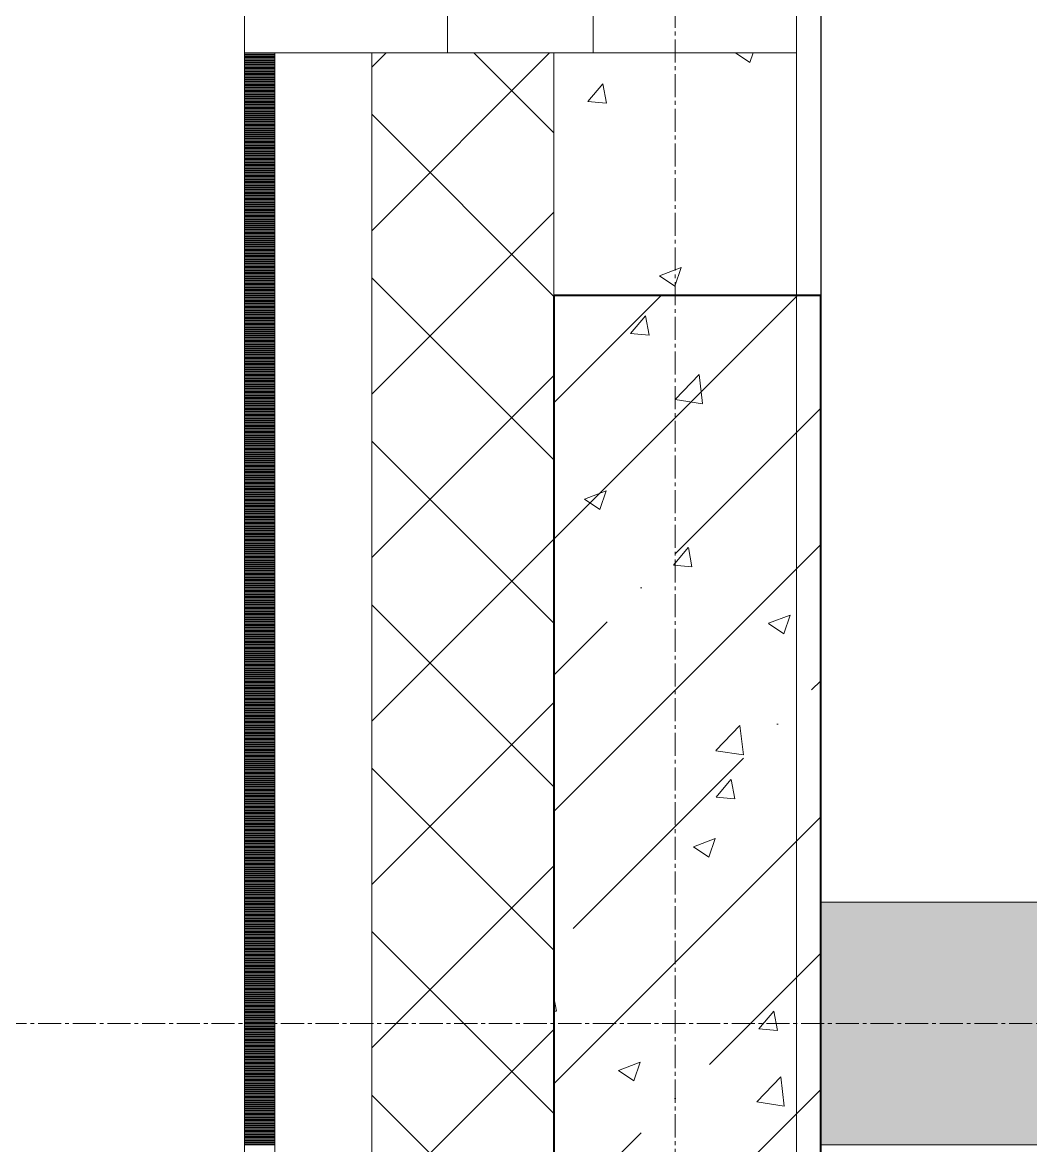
# Model space of a CAD drawing. Header units: millimetres. Extents: x -231292 to 573618, y -153144 to 564035.
# Drawn here: x 8346 to 9176, y -117146 to -116220 of the extents above; entities that cross this region are included whole.
import ezdxf

# ---------------------------------------------------------------- set-up
doc = ezdxf.new("R2010")
doc.units = ezdxf.units.MM
doc.linetypes.add('CENTER2', pattern=[28.575, 19.05, -3.175, 3.175, -3.175])
doc.linetypes.add('HIDDEN2', pattern=[4.7625, 3.175, -1.5875])
doc.layers.get('0').update_dxf_attribs({"color": 250})
for name, color, linetype, lineweight in [('A-Wall_Материал_Газоблок_Контур', 250, 'Continuous', 0), ('АР_Колонны', 250, 'Continuous', 35), ('АР_Окна', 250, 'Continuous', 5), ('АР_Стены ЖБ', 250, 'Continuous', 35), ('АР_Стены ПЕНОблок', 250, 'Continuous', 20), ('АР_Тонкая', 250, 'Continuous', 5), ('АР_Утеплитель', 250, 'Continuous', 0), ('АР_Штриховка', 250, 'Continuous', 0), ('РД_Оси_100', 250, 'Continuous', 0)]:
    doc.layers.add(name, color=color, linetype=linetype, lineweight=lineweight)

# ---------------------------------------------------------------- blocks, each defined once
blk = doc.blocks.new('оси_рен')
at = {"layer": 'РД_Оси_100', "color": 251, "linetype": 'CENTER2', "true_color": 0x636466}
for p, q in [((1195652.916, 135558.25), (1195652.916, 223268.25)), ((1225207.916, 167713.25), (1189697.958, 167713.25))]:
    blk.add_line(p, q, dxfattribs=at)

msp = doc.modelspace()

# ---------------------------------------------------------------- hatches: boundary and pattern name
at = {"layer": 'АР_Штриховка', "linetype": 'Continuous', "lineweight": 5, "true_color": 0x000000}
h = msp.add_hatch(dxfattribs=at)
h.set_pattern_fill('ANSI35', color=18, scale=25, style=0)
h.set_pattern_definition([(45, (8883.46, -162345.28), (-112.2532, 112.2532), []), (45, (8995.71, -162345.28), (-112.2532, 112.2532), [198.4375, -39.6875, 0, -39.6875])])
h.paths.add_polyline_path([(8783.458, -117645.283), (9003.458, -117645.283), (9003.458, -116445.283), (8783.458, -116445.283)], flags=0)
at = {"layer": 'АР_Штриховка', "linetype": 'Continuous', "lineweight": 0, "true_color": 0x000000}
h = msp.add_hatch(dxfattribs=at)
h.set_pattern_fill('AR-CONC', color=18, angle=45, style=0)
h.set_pattern_definition([(95, (8883.46, -162345.28), (140.09465, 117.5534), [19.05, -209.55]), (40, (8883.46, -162345.28), (-160.01845, 110.1767), [15.24, -167.6406]), (145.45144, (8895.13, -162335.49), (-19.9238, 227.7301), [16.19, -178.09024]), (91.1842, (8847.54, -162309.36), (221.4102, 161.9534), [28.575, -314.325]), (141.63556, (8866, -162295.87), (-7.0866, 342.8268), [24.285, -267.1356]), (36.18415, (8847.54, -162309.36), (-7.0866, 342.8268), [22.86, -251.4597]), (66, (8874.48, -162300.38), (179.52, 34.89515), [19.05, -209.55]), (11, (8874.48, -162300.38), (-86.5399, 173.9412), [15.24, -167.64]), (116.45145, (8889.44, -162297.47), (92.98005, 208.83634), [16.19, -178.08994]), (82.5, (8883.46, -162345.28), (-57.60547, 61.97341), [0, -165.608, 0, -170.18, 0, -168.275]), (52.5, (8883.46, -162345.28), (-23.58973, 118.087), [0, -97.028, 0, -161.798, 0, -64.135]), (12.5, (8843.406, -162385.335), (99.92786, 91.8262), [0, -63.5, 0, -198.12, 0, -262.89]), (2.5, (8825.45, -162403.3), (86.7639, 122.7224), [0, -82.55, 0, -131.572, 0, -186.69])])
h.paths.add_polyline_path([(9003.458, -116945.283), (9003.458, -117145.283), (16573.458, -117145.283), (16573.458, -116945.283)], flags=0)

# ---------------------------------------------------------------- linework, layer by layer
msp.add_lwpolyline([(16573.458, -98570.283), (9003.458, -98570.283), (9003.458, -135535.288), (16573.458, -135535.288)], close=True)
at = {"layer": 'A-Wall_Материал_Газоблок_Контур', "color": 18, "linetype": 'Continuous', "lineweight": 0, "true_color": 0x000000}
for p, q in [((8528.458, -112945.283), (8528.458, -116245.283)), ((8983.458, -116245.283), (8983.458, -112945.283))]:
    msp.add_line(p, q, dxfattribs=at)
at = {"layer": 'АР_Колонны', "color": 18, "linetype": 'HIDDEN2', "lineweight": 25, "true_color": 0x000000}
for p, q in [((8783.458, -116445.283), (9003.458, -116445.283)), ((8783.458, -117645.283), (8783.458, -116445.283)), ((9003.458, -116445.283), (9003.458, -117645.283))]:
    msp.add_line(p, q, dxfattribs=at)
at = {"layer": 'АР_Колонны', "color": 18, "linetype": 'Continuous', "lineweight": 30, "true_color": 0x000000}
for p, q in [((9003.458, -116445.283), (8783.458, -116445.283)), ((8783.458, -116445.283), (8783.458, -117645.283)), ((9003.458, -117645.283), (9003.458, -116445.283))]:
    msp.add_line(p, q, dxfattribs=at)
at = {"layer": 'АР_Окна', "color": 18, "linetype": 'Continuous', "lineweight": 5, "true_color": 0x000000}
for p, q in [((8528.458, -112945.283), (8528.458, -116245.283)), ((8983.458, -112945.283), (8983.458, -116245.283))]:
    msp.add_line(p, q, dxfattribs=at)
msp.add_lwpolyline([(8815.958, -116195.283), (8815.958, -116245.283), (8695.958, -116245.283), (8695.958, -116195.283)], close=True, dxfattribs=at)
at = {"layer": 'АР_Стены ЖБ', "color": 18, "linetype": 'Continuous', "lineweight": 40, "true_color": 0x000000}
for p, q in [((9003.458, -116445.283), (8783.458, -116445.283)), ((8783.458, -116445.283), (8783.458, -117645.283)), ((9003.458, -117645.283), (9003.458, -116445.283))]:
    msp.add_line(p, q, dxfattribs=at)
at = {"layer": 'АР_Стены ПЕНОблок', "color": 18, "linetype": 'Continuous', "lineweight": 20, "true_color": 0x000000}
for p, q in [((8983.458, -116245.283), (8783.458, -116245.283)), ((8783.458, -116245.283), (8783.458, -118045.283)), ((8983.458, -118045.283), (8983.458, -116245.283)), ((9003.458, -116945.283), (9003.458, -117145.283)), ((16573.458, -116945.283), (9003.458, -116945.283)), ((9003.458, -117145.283), (16573.458, -117145.283))]:
    msp.add_line(p, q, dxfattribs=at)
at = {"layer": 'АР_Тонкая', "color": 18, "linetype": 'Continuous', "lineweight": 5, "true_color": 0x000000}
for p, q in [((8553.458, -116245.283), (8528.458, -116245.283)), ((8528.458, -116245.283), (8528.458, -118045.283)), ((8633.458, -116245.283), (8553.458, -116245.283)), ((8553.458, -116245.283), (8553.458, -118045.283)), ((8553.458, -118045.283), (8553.458, -116245.283)), ((8633.458, -118045.283), (8633.458, -116245.283))]:
    msp.add_line(p, q, dxfattribs=at)
at = {"layer": 'АР_Утеплитель', "color": 18, "linetype": 'Continuous', "lineweight": 0, "true_color": 0x000000}
for p, q in [((8783.458, -116245.283), (8633.458, -116245.283)), ((8633.458, -116245.283), (8633.458, -118045.283)), ((8783.458, -118045.283), (8783.458, -116245.283))]:
    msp.add_line(p, q, dxfattribs=at)
at = {"layer": 'АР_Штриховка', "color": 18, "linetype": 'Continuous', "lineweight": 0, "true_color": 0x000000}
for p, q in [((8528.458, -116246.283), (8553.458, -116246.283)), ((8528.458, -116247.283), (8553.458, -116247.283)), ((8528.458, -116248.283), (8553.458, -116248.283)), ((8528.458, -116249.283), (8553.458, -116249.283)), ((8528.458, -116250.283), (8553.458, -116250.283)), ((8528.458, -116251.283), (8553.458, -116251.283)), ((8633.458, -116257.161), (8645.336, -116245.283)), ((8633.458, -116391.865), (8780.04, -116245.283)), ((8783.458, -116311.273), (8717.468, -116245.283)), ((8933.154, -116245.283), (8945.112, -116253.348)), ((8945.116, -116253.35), (8947.823, -116245.283)), ((8528.458, -116252.283), (8553.458, -116252.283)), ((8528.458, -116253.283), (8553.458, -116253.283)), ((8528.458, -116254.283), (8553.458, -116254.283)), ((8528.458, -116255.283), (8553.458, -116255.283)), ((8528.458, -116256.283), (8553.458, -116256.283)), ((8528.458, -116257.283), (8553.458, -116257.283)), ((8528.458, -116258.283), (8553.458, -116258.283)), ((8528.458, -116259.283), (8553.458, -116259.283)), ((8528.458, -116260.283), (8553.458, -116260.283)), ((8528.458, -116261.283), (8553.458, -116261.283)), ((8528.458, -116262.283), (8553.458, -116262.283)), ((8528.458, -116263.283), (8553.458, -116263.283)), ((8528.458, -116264.283), (8553.458, -116264.283)), ((8528.458, -116265.283), (8553.458, -116265.283)), ((8528.458, -116266.283), (8553.458, -116266.283)), ((8528.458, -116267.283), (8553.458, -116267.283)), ((8528.458, -116268.283), (8553.458, -116268.283)), ((8528.458, -116269.283), (8553.458, -116269.283)), ((8528.458, -116270.283), (8553.458, -116270.283)), ((8528.458, -116271.283), (8553.458, -116271.283)), ((8528.458, -116272.283), (8553.458, -116272.283)), ((8528.458, -116273.283), (8553.458, -116273.283)), ((8528.458, -116274.283), (8553.458, -116274.283)), ((8528.458, -116275.283), (8553.458, -116275.283)), ((8528.458, -116276.283), (8553.458, -116276.283)), ((8528.458, -116277.283), (8553.458, -116277.283)), ((8528.458, -116278.283), (8553.458, -116278.283)), ((8528.458, -116279.283), (8553.458, -116279.283)), ((8811.499, -116285.493), (8823.744, -116270.9)), ((8826.791, -116286.801), (8823.854, -116270.88)), ((8528.458, -116280.283), (8553.458, -116280.283)), ((8528.458, -116281.283), (8553.458, -116281.283)), ((8528.458, -116282.283), (8553.458, -116282.283)), ((8528.458, -116283.283), (8553.458, -116283.283)), ((8528.458, -116284.283), (8553.458, -116284.283)), ((8528.458, -116285.283), (8553.458, -116285.283)), ((8528.458, -116286.283), (8553.458, -116286.283)), ((8528.458, -116287.283), (8553.458, -116287.283)), ((8528.458, -116288.283), (8553.458, -116288.283)), ((8811.499, -116285.493), (8826.681, -116286.821)), ((8528.458, -116289.283), (8553.458, -116289.283)), ((8528.458, -116290.283), (8553.458, -116290.283)), ((8528.458, -116291.283), (8553.458, -116291.283)), ((8528.458, -116292.283), (8553.458, -116292.283)), ((8528.458, -116293.283), (8553.458, -116293.283)), ((8528.458, -116294.283), (8553.458, -116294.283)), ((8528.458, -116295.283), (8553.458, -116295.283)), ((8528.458, -116296.283), (8553.458, -116296.283)), ((8528.458, -116297.283), (8553.458, -116297.283)), ((8528.458, -116298.283), (8553.458, -116298.283)), ((8783.458, -116445.977), (8633.458, -116295.977)), ((8528.458, -116299.283), (8553.458, -116299.283)), ((8528.458, -116300.283), (8553.458, -116300.283)), ((8528.458, -116301.283), (8553.458, -116301.283)), ((8528.458, -116302.283), (8553.458, -116302.283)), ((8528.458, -116303.283), (8553.458, -116303.283)), ((8528.458, -116304.283), (8553.458, -116304.283)), ((8528.458, -116305.283), (8553.458, -116305.283)), ((8528.458, -116306.283), (8553.458, -116306.283)), ((8528.458, -116307.283), (8553.458, -116307.283)), ((8528.458, -116308.283), (8553.458, -116308.283)), ((8528.458, -116309.283), (8553.458, -116309.283)), ((8528.458, -116310.283), (8553.458, -116310.283)), ((8528.458, -116311.283), (8553.458, -116311.283)), ((8528.458, -116312.283), (8553.458, -116312.283)), ((8528.458, -116313.283), (8553.458, -116313.283)), ((8528.458, -116314.283), (8553.458, -116314.283)), ((8528.458, -116315.283), (8553.458, -116315.283)), ((8528.458, -116316.283), (8553.458, -116316.283)), ((8528.458, -116317.283), (8553.458, -116317.283)), ((8528.458, -116318.283), (8553.458, -116318.283)), ((8528.458, -116319.283), (8553.458, -116319.283)), ((8528.458, -116320.283), (8553.458, -116320.283)), ((8528.458, -116321.283), (8553.458, -116321.283)), ((8528.458, -116322.283), (8553.458, -116322.283)), ((8528.458, -116323.283), (8553.458, -116323.283)), ((8528.458, -116324.283), (8553.458, -116324.283)), ((8528.458, -116325.283), (8553.458, -116325.283)), ((8528.458, -116326.283), (8553.458, -116326.283)), ((8528.458, -116327.283), (8553.458, -116327.283)), ((8528.458, -116328.283), (8553.458, -116328.283)), ((8528.458, -116329.283), (8553.458, -116329.283)), ((8528.458, -116330.283), (8553.458, -116330.283)), ((8528.458, -116331.283), (8553.458, -116331.283)), ((8528.458, -116332.283), (8553.458, -116332.283)), ((8528.458, -116333.283), (8553.458, -116333.283)), ((8528.458, -116334.283), (8553.458, -116334.283)), ((8528.458, -116335.283), (8553.458, -116335.283)), ((8528.458, -116336.283), (8553.458, -116336.283)), ((8528.458, -116337.283), (8553.458, -116337.283)), ((8528.458, -116338.283), (8553.458, -116338.283)), ((8528.458, -116339.283), (8553.458, -116339.283)), ((8528.458, -116340.283), (8553.458, -116340.283)), ((8528.458, -116341.283), (8553.458, -116341.283)), ((8528.458, -116342.283), (8553.458, -116342.283)), ((8528.458, -116343.283), (8553.458, -116343.283)), ((8528.458, -116344.283), (8553.458, -116344.283)), ((8528.458, -116345.283), (8553.458, -116345.283)), ((8528.458, -116346.283), (8553.458, -116346.283)), ((8528.458, -116347.283), (8553.458, -116347.283)), ((8528.458, -116348.283), (8553.458, -116348.283)), ((8528.458, -116349.283), (8553.458, -116349.283)), ((8528.458, -116350.283), (8553.458, -116350.283)), ((8528.458, -116351.283), (8553.458, -116351.283)), ((8528.458, -116352.283), (8553.458, -116352.283)), ((8528.458, -116353.283), (8553.458, -116353.283)), ((8528.458, -116354.283), (8553.458, -116354.283)), ((8528.458, -116355.283), (8553.458, -116355.283)), ((8528.458, -116356.283), (8553.458, -116356.283)), ((8528.458, -116357.283), (8553.458, -116357.283)), ((8528.458, -116358.283), (8553.458, -116358.283)), ((8528.458, -116359.283), (8553.458, -116359.283)), ((8528.458, -116360.283), (8553.458, -116360.283)), ((8528.458, -116361.283), (8553.458, -116361.283)), ((8528.458, -116362.283), (8553.458, -116362.283)), ((8528.458, -116363.283), (8553.458, -116363.283)), ((8528.458, -116364.283), (8553.458, -116364.283)), ((8528.458, -116365.283), (8553.458, -116365.283)), ((8528.458, -116366.283), (8553.458, -116366.283)), ((8528.458, -116367.283), (8553.458, -116367.283)), ((8528.458, -116368.283), (8553.458, -116368.283)), ((8528.458, -116369.283), (8553.458, -116369.283)), ((8528.458, -116370.283), (8553.458, -116370.283)), ((8528.458, -116371.283), (8553.458, -116371.283)), ((8528.458, -116372.283), (8553.458, -116372.283)), ((8528.458, -116373.283), (8553.458, -116373.283)), ((8528.458, -116374.283), (8553.458, -116374.283)), ((8528.458, -116375.283), (8553.458, -116375.283)), ((8528.458, -116376.283), (8553.458, -116376.283)), ((8528.458, -116377.283), (8553.458, -116377.283)), ((8528.458, -116378.283), (8553.458, -116378.283)), ((8528.458, -116379.283), (8553.458, -116379.283)), ((8528.458, -116380.283), (8553.458, -116380.283)), ((8528.458, -116381.283), (8553.458, -116381.283)), ((8633.458, -116526.569), (8783.458, -116376.569)), ((8528.458, -116382.283), (8553.458, -116382.283)), ((8528.458, -116383.283), (8553.458, -116383.283)), ((8528.458, -116384.283), (8553.458, -116384.283)), ((8528.458, -116385.283), (8553.458, -116385.283)), ((8528.458, -116386.283), (8553.458, -116386.283)), ((8528.458, -116387.283), (8553.458, -116387.283)), ((8528.458, -116388.283), (8553.458, -116388.283)), ((8528.458, -116389.283), (8553.458, -116389.283)), ((8528.458, -116390.283), (8553.458, -116390.283)), ((8528.458, -116391.283), (8553.458, -116391.283)), ((8528.458, -116392.283), (8553.458, -116392.283)), ((8528.458, -116393.283), (8553.458, -116393.283)), ((8528.458, -116394.283), (8553.458, -116394.283)), ((8528.458, -116395.283), (8553.458, -116395.283)), ((8528.458, -116396.283), (8553.458, -116396.283)), ((8528.458, -116397.283), (8553.458, -116397.283)), ((8528.458, -116398.283), (8553.458, -116398.283)), ((8528.458, -116399.283), (8553.458, -116399.283)), ((8528.458, -116400.283), (8553.458, -116400.283)), ((8528.458, -116401.283), (8553.458, -116401.283)), ((8528.458, -116402.283), (8553.458, -116402.283)), ((8528.458, -116403.283), (8553.458, -116403.283)), ((8528.458, -116404.283), (8553.458, -116404.283)), ((8528.458, -116405.283), (8553.458, -116405.283)), ((8528.458, -116406.283), (8553.458, -116406.283)), ((8528.458, -116407.283), (8553.458, -116407.283)), ((8528.458, -116408.283), (8553.458, -116408.283)), ((8528.458, -116409.283), (8553.458, -116409.283)), ((8528.458, -116410.283), (8553.458, -116410.283)), ((8528.458, -116411.283), (8553.458, -116411.283)), ((8528.458, -116412.283), (8553.458, -116412.283)), ((8528.458, -116413.283), (8553.458, -116413.283)), ((8528.458, -116414.283), (8553.458, -116414.283)), ((8528.458, -116415.283), (8553.458, -116415.283)), ((8528.458, -116416.283), (8553.458, -116416.283)), ((8528.458, -116417.283), (8553.458, -116417.283)), ((8528.458, -116418.283), (8553.458, -116418.283)), ((8528.458, -116419.283), (8553.458, -116419.283)), ((8528.458, -116420.283), (8553.458, -116420.283)), ((8528.458, -116421.283), (8553.458, -116421.283)), ((8528.458, -116422.283), (8553.458, -116422.283)), ((8528.458, -116423.283), (8553.458, -116423.283)), ((8528.458, -116424.283), (8553.458, -116424.283)), ((8528.458, -116425.283), (8553.458, -116425.283)), ((8528.458, -116426.283), (8553.458, -116426.283)), ((8528.458, -116427.283), (8553.458, -116427.283)), ((8870.689, -116428.985), (8888.473, -116422.158)), ((8883.314, -116437.538), (8888.464, -116422.189)), ((8528.458, -116428.283), (8553.458, -116428.283)), ((8528.458, -116429.283), (8553.458, -116429.283)), ((8528.458, -116430.283), (8553.458, -116430.283)), ((8528.458, -116431.283), (8553.458, -116431.283)), ((8528.458, -116432.283), (8553.458, -116432.283)), ((8528.458, -116433.283), (8553.458, -116433.283)), ((8528.458, -116434.283), (8553.458, -116434.283)), ((8528.458, -116435.283), (8553.458, -116435.283)), ((8528.458, -116436.283), (8553.458, -116436.283)), ((8783.458, -116580.68), (8633.458, -116430.68)), ((8870.675, -116429.014), (8883.31, -116437.536)), ((8528.458, -116437.283), (8553.458, -116437.283)), ((8528.458, -116438.283), (8553.458, -116438.283)), ((8528.458, -116439.283), (8553.458, -116439.283)), ((8528.458, -116440.283), (8553.458, -116440.283)), ((8528.458, -116441.283), (8553.458, -116441.283)), ((8528.458, -116442.283), (8553.458, -116442.283)), ((8528.458, -116443.283), (8553.458, -116443.283)), ((8528.458, -116444.283), (8553.458, -116444.283)), ((8528.458, -116445.283), (8553.458, -116445.283)), ((8528.458, -116446.283), (8553.458, -116446.283)), ((8528.458, -116447.283), (8553.458, -116447.283)), ((8528.458, -116448.283), (8553.458, -116448.283)), ((8528.458, -116449.283), (8553.458, -116449.283)), ((8528.458, -116450.283), (8553.458, -116450.283)), ((8528.458, -116451.283), (8553.458, -116451.283)), ((8528.458, -116452.283), (8553.458, -116452.283)), ((8528.458, -116453.283), (8553.458, -116453.283)), ((8528.458, -116454.283), (8553.458, -116454.283)), ((8528.458, -116455.283), (8553.458, -116455.283)), ((8528.458, -116456.283), (8553.458, -116456.283)), ((8528.458, -116457.283), (8553.458, -116457.283)), ((8528.458, -116458.283), (8553.458, -116458.283)), ((8528.458, -116459.283), (8553.458, -116459.283)), ((8528.458, -116460.283), (8553.458, -116460.283)), ((8528.458, -116461.283), (8553.458, -116461.283)), ((8528.458, -116462.283), (8553.458, -116462.283)), ((8528.458, -116463.283), (8553.458, -116463.283)), ((8528.458, -116464.283), (8553.458, -116464.283)), ((8846.743, -116476.55), (8858.988, -116461.956)), ((8862.034, -116477.858), (8859.097, -116461.937)), ((8528.458, -116465.283), (8553.458, -116465.283)), ((8528.458, -116466.283), (8553.458, -116466.283)), ((8528.458, -116467.283), (8553.458, -116467.283)), ((8528.458, -116468.283), (8553.458, -116468.283)), ((8528.458, -116469.283), (8553.458, -116469.283)), ((8528.458, -116470.283), (8553.458, -116470.283)), ((8528.458, -116471.283), (8553.458, -116471.283)), ((8528.458, -116472.283), (8553.458, -116472.283)), ((8528.458, -116473.283), (8553.458, -116473.283)), ((8528.458, -116474.283), (8553.458, -116474.283)), ((8528.458, -116475.283), (8553.458, -116475.283)), ((8528.458, -116476.283), (8553.458, -116476.283)), ((8528.458, -116477.283), (8553.458, -116477.283)), ((8528.458, -116478.283), (8553.458, -116478.283)), ((8528.458, -116479.283), (8553.458, -116479.283)), ((8528.458, -116480.283), (8553.458, -116480.283)), ((8528.458, -116481.283), (8553.458, -116481.283)), ((8528.458, -116482.283), (8553.458, -116482.283)), ((8528.458, -116483.283), (8553.458, -116483.283)), ((8846.743, -116476.55), (8861.925, -116477.878)), ((8528.458, -116484.283), (8553.458, -116484.283)), ((8528.458, -116485.283), (8553.458, -116485.283)), ((8528.458, -116486.283), (8553.458, -116486.283)), ((8528.458, -116487.283), (8553.458, -116487.283)), ((8528.458, -116488.283), (8553.458, -116488.283)), ((8528.458, -116489.283), (8553.458, -116489.283)), ((8528.458, -116490.283), (8553.458, -116490.283)), ((8528.458, -116491.283), (8553.458, -116491.283)), ((8528.458, -116492.283), (8553.458, -116492.283)), ((8528.458, -116493.283), (8553.458, -116493.283)), ((8528.458, -116494.283), (8553.458, -116494.283)), ((8528.458, -116495.283), (8553.458, -116495.283)), ((8528.458, -116496.283), (8553.458, -116496.283)), ((8528.458, -116497.283), (8553.458, -116497.283)), ((8528.458, -116498.283), (8553.458, -116498.283)), ((8528.458, -116499.283), (8553.458, -116499.283)), ((8528.458, -116500.283), (8553.458, -116500.283)), ((8528.458, -116501.283), (8553.458, -116501.283)), ((8528.458, -116502.283), (8553.458, -116502.283)), ((8528.458, -116503.283), (8553.458, -116503.283)), ((8528.458, -116504.283), (8553.458, -116504.283)), ((8528.458, -116505.283), (8553.458, -116505.283)), ((8528.458, -116506.283), (8553.458, -116506.283)), ((8528.458, -116507.283), (8553.458, -116507.283)), ((8528.458, -116508.283), (8553.458, -116508.283)), ((8528.458, -116509.283), (8553.458, -116509.283)), ((8528.458, -116510.283), (8553.458, -116510.283)), ((8883.379, -116530.909), (8903.163, -116510.29)), ((8905.997, -116534.409), (8903.191, -116510.286)), ((8528.458, -116511.283), (8553.458, -116511.283)), ((8528.458, -116512.283), (8553.458, -116512.283)), ((8528.458, -116513.283), (8553.458, -116513.283)), ((8528.458, -116514.283), (8553.458, -116514.283)), ((8528.458, -116515.283), (8553.458, -116515.283)), ((8528.458, -116516.283), (8553.458, -116516.283)), ((8528.458, -116517.283), (8553.458, -116517.283)), ((8528.458, -116518.283), (8553.458, -116518.283)), ((8528.458, -116519.283), (8553.458, -116519.283)), ((8528.458, -116520.283), (8553.458, -116520.283)), ((8633.458, -116661.273), (8783.458, -116511.273)), ((8528.458, -116521.283), (8553.458, -116521.283)), ((8528.458, -116522.283), (8553.458, -116522.283)), ((8528.458, -116523.283), (8553.458, -116523.283)), ((8528.458, -116524.283), (8553.458, -116524.283)), ((8528.458, -116525.283), (8553.458, -116525.283)), ((8528.458, -116526.283), (8553.458, -116526.283)), ((8528.458, -116527.283), (8553.458, -116527.283)), ((8528.458, -116528.283), (8553.458, -116528.283)), ((8528.458, -116529.283), (8553.458, -116529.283)), ((8528.458, -116530.283), (8553.458, -116530.283)), ((8528.458, -116531.283), (8553.458, -116531.283)), ((8528.458, -116532.283), (8553.458, -116532.283)), ((8528.458, -116533.283), (8553.458, -116533.283)), ((8528.458, -116534.283), (8553.458, -116534.283)), ((8528.458, -116535.283), (8553.458, -116535.283)), ((8528.458, -116536.283), (8553.458, -116536.283)), ((8528.458, -116537.283), (8553.458, -116537.283)), ((8528.458, -116538.283), (8553.458, -116538.283)), ((8883.4, -116530.953), (8905.99, -116534.456)), ((8528.458, -116539.283), (8553.458, -116539.283)), ((8528.458, -116540.283), (8553.458, -116540.283)), ((8528.458, -116541.283), (8553.458, -116541.283)), ((8528.458, -116542.283), (8553.458, -116542.283)), ((8528.458, -116543.283), (8553.458, -116543.283)), ((8528.458, -116544.283), (8553.458, -116544.283)), ((8528.458, -116545.283), (8553.458, -116545.283)), ((8528.458, -116546.283), (8553.458, -116546.283)), ((8528.458, -116547.283), (8553.458, -116547.283)), ((8528.458, -116548.283), (8553.458, -116548.283)), ((8528.458, -116549.283), (8553.458, -116549.283)), ((8528.458, -116550.283), (8553.458, -116550.283)), ((8528.458, -116551.283), (8553.458, -116551.283)), ((8528.458, -116552.283), (8553.458, -116552.283)), ((8528.458, -116553.283), (8553.458, -116553.283)), ((8528.458, -116554.283), (8553.458, -116554.283)), ((8528.458, -116555.283), (8553.458, -116555.283)), ((8528.458, -116556.283), (8553.458, -116556.283)), ((8528.458, -116557.283), (8553.458, -116557.283)), ((8528.458, -116558.283), (8553.458, -116558.283)), ((8528.458, -116559.283), (8553.458, -116559.283)), ((8528.458, -116560.283), (8553.458, -116560.283)), ((8528.458, -116561.283), (8553.458, -116561.283)), ((8528.458, -116562.283), (8553.458, -116562.283)), ((8528.458, -116563.283), (8553.458, -116563.283)), ((8528.458, -116564.283), (8553.458, -116564.283)), ((8528.458, -116565.283), (8553.458, -116565.283)), ((8528.458, -116566.283), (8553.458, -116566.283)), ((8783.458, -116715.384), (8633.458, -116565.384)), ((8528.458, -116567.283), (8553.458, -116567.283)), ((8528.458, -116568.283), (8553.458, -116568.283)), ((8528.458, -116569.283), (8553.458, -116569.283)), ((8528.458, -116570.283), (8553.458, -116570.283)), ((8528.458, -116571.283), (8553.458, -116571.283)), ((8528.458, -116572.283), (8553.458, -116572.283)), ((8528.458, -116573.283), (8553.458, -116573.283)), ((8528.458, -116574.283), (8553.458, -116574.283)), ((8528.458, -116575.283), (8553.458, -116575.283)), ((8528.458, -116576.283), (8553.458, -116576.283)), ((8528.458, -116577.283), (8553.458, -116577.283)), ((8528.458, -116578.283), (8553.458, -116578.283)), ((8528.458, -116579.283), (8553.458, -116579.283)), ((8528.458, -116580.283), (8553.458, -116580.283)), ((8528.458, -116581.283), (8553.458, -116581.283)), ((8528.458, -116582.283), (8553.458, -116582.283)), ((8528.458, -116583.283), (8553.458, -116583.283)), ((8528.458, -116584.283), (8553.458, -116584.283)), ((8528.458, -116585.283), (8553.458, -116585.283)), ((8528.458, -116586.283), (8553.458, -116586.283)), ((8528.458, -116587.283), (8553.458, -116587.283)), ((8528.458, -116588.283), (8553.458, -116588.283)), ((8528.458, -116589.283), (8553.458, -116589.283)), ((8528.458, -116590.283), (8553.458, -116590.283)), ((8528.458, -116591.283), (8553.458, -116591.283)), ((8528.458, -116592.283), (8553.458, -116592.283)), ((8528.458, -116593.283), (8553.458, -116593.283)), ((8528.458, -116594.283), (8553.458, -116594.283)), ((8528.458, -116595.283), (8553.458, -116595.283)), ((8528.458, -116596.283), (8553.458, -116596.283)), ((8528.458, -116597.283), (8553.458, -116597.283)), ((8528.458, -116598.283), (8553.458, -116598.283)), ((8528.458, -116599.283), (8553.458, -116599.283)), ((8528.458, -116600.283), (8553.458, -116600.283)), ((8528.458, -116601.283), (8553.458, -116601.283)), ((8528.458, -116602.283), (8553.458, -116602.283)), ((8528.458, -116603.283), (8553.458, -116603.283)), ((8528.458, -116604.283), (8553.458, -116604.283)), ((8528.458, -116605.283), (8553.458, -116605.283)), ((8528.458, -116606.283), (8553.458, -116606.283)), ((8528.458, -116607.283), (8553.458, -116607.283)), ((8528.458, -116608.283), (8553.458, -116608.283)), ((8528.458, -116609.283), (8553.458, -116609.283)), ((8528.458, -116610.283), (8553.458, -116610.283)), ((8528.458, -116611.283), (8553.458, -116611.283)), ((8528.458, -116612.283), (8553.458, -116612.283)), ((8808.887, -116613.173), (8826.671, -116606.346)), ((8821.512, -116621.726), (8826.662, -116606.377)), ((8528.458, -116613.283), (8553.458, -116613.283)), ((8528.458, -116614.283), (8553.458, -116614.283)), ((8528.458, -116615.283), (8553.458, -116615.283)), ((8528.458, -116616.283), (8553.458, -116616.283)), ((8528.458, -116617.283), (8553.458, -116617.283)), ((8528.458, -116618.283), (8553.458, -116618.283)), ((8528.458, -116619.283), (8553.458, -116619.283)), ((8528.458, -116620.283), (8553.458, -116620.283)), ((8528.458, -116621.283), (8553.458, -116621.283)), ((8808.873, -116613.202), (8821.508, -116621.724)), ((8528.458, -116622.283), (8553.458, -116622.283)), ((8528.458, -116623.283), (8553.458, -116623.283)), ((8528.458, -116624.283), (8553.458, -116624.283)), ((8528.458, -116625.283), (8553.458, -116625.283)), ((8528.458, -116626.283), (8553.458, -116626.283)), ((8528.458, -116627.283), (8553.458, -116627.283)), ((8528.458, -116628.283), (8553.458, -116628.283)), ((8528.458, -116629.283), (8553.458, -116629.283)), ((8528.458, -116630.283), (8553.458, -116630.283)), ((8528.458, -116631.283), (8553.458, -116631.283)), ((8528.458, -116632.283), (8553.458, -116632.283)), ((8528.458, -116633.283), (8553.458, -116633.283)), ((8528.458, -116634.283), (8553.458, -116634.283)), ((8528.458, -116635.283), (8553.458, -116635.283)), ((8528.458, -116636.283), (8553.458, -116636.283)), ((8528.458, -116637.283), (8553.458, -116637.283)), ((8528.458, -116638.283), (8553.458, -116638.283)), ((8528.458, -116639.283), (8553.458, -116639.283)), ((8528.458, -116640.283), (8553.458, -116640.283)), ((8528.458, -116641.283), (8553.458, -116641.283)), ((8528.458, -116642.283), (8553.458, -116642.283)), ((8528.458, -116643.283), (8553.458, -116643.283)), ((8528.458, -116644.283), (8553.458, -116644.283)), ((8528.458, -116645.283), (8553.458, -116645.283)), ((8528.458, -116646.283), (8553.458, -116646.283)), ((8528.458, -116647.283), (8553.458, -116647.283)), ((8528.458, -116648.283), (8553.458, -116648.283)), ((8528.458, -116649.283), (8553.458, -116649.283)), ((8633.458, -116795.977), (8783.458, -116645.977)), ((8528.458, -116650.283), (8553.458, -116650.283)), ((8528.458, -116651.283), (8553.458, -116651.283)), ((8528.458, -116652.283), (8553.458, -116652.283)), ((8528.458, -116653.283), (8553.458, -116653.283)), ((8528.458, -116654.283), (8553.458, -116654.283)), ((8528.458, -116655.283), (8553.458, -116655.283)), ((8528.458, -116656.283), (8553.458, -116656.283)), ((8528.458, -116657.283), (8553.458, -116657.283)), ((8528.458, -116658.283), (8553.458, -116658.283)), ((8881.986, -116667.606), (8894.231, -116653.013)), ((8897.277, -116668.915), (8894.34, -116652.994)), ((8528.458, -116659.283), (8553.458, -116659.283)), ((8528.458, -116660.283), (8553.458, -116660.283)), ((8528.458, -116661.283), (8553.458, -116661.283)), ((8528.458, -116662.283), (8553.458, -116662.283)), ((8528.458, -116663.283), (8553.458, -116663.283)), ((8528.458, -116664.283), (8553.458, -116664.283)), ((8528.458, -116665.283), (8553.458, -116665.283)), ((8528.458, -116666.283), (8553.458, -116666.283)), ((8528.458, -116667.283), (8553.458, -116667.283)), ((8528.458, -116668.283), (8553.458, -116668.283)), ((8881.986, -116667.607), (8897.168, -116668.935)), ((8528.458, -116669.283), (8553.458, -116669.283)), ((8528.458, -116670.283), (8553.458, -116670.283)), ((8528.458, -116671.283), (8553.458, -116671.283)), ((8528.458, -116672.283), (8553.458, -116672.283)), ((8528.458, -116673.283), (8553.458, -116673.283)), ((8528.458, -116674.283), (8553.458, -116674.283)), ((8528.458, -116675.283), (8553.458, -116675.283)), ((8528.458, -116676.283), (8553.458, -116676.283)), ((8528.458, -116677.283), (8553.458, -116677.283)), ((8528.458, -116678.283), (8553.458, -116678.283)), ((8528.458, -116679.283), (8553.458, -116679.283)), ((8528.458, -116680.283), (8553.458, -116680.283)), ((8528.458, -116681.283), (8553.458, -116681.283)), ((8528.458, -116682.283), (8553.458, -116682.283)), ((8528.458, -116683.283), (8553.458, -116683.283)), ((8528.458, -116684.283), (8553.458, -116684.283)), ((8528.458, -116685.283), (8553.458, -116685.283)), ((8528.458, -116686.283), (8553.458, -116686.283)), ((8528.458, -116687.283), (8553.458, -116687.283)), ((8528.458, -116688.283), (8553.458, -116688.283)), ((8528.458, -116689.283), (8553.458, -116689.283)), ((8528.458, -116690.283), (8553.458, -116690.283)), ((8528.458, -116691.283), (8553.458, -116691.283)), ((8528.458, -116692.283), (8553.458, -116692.283)), ((8528.458, -116693.283), (8553.458, -116693.283)), ((8528.458, -116694.283), (8553.458, -116694.283)), ((8528.458, -116695.283), (8553.458, -116695.283)), ((8528.458, -116696.283), (8553.458, -116696.283)), ((8528.458, -116697.283), (8553.458, -116697.283)), ((8528.458, -116698.283), (8553.458, -116698.283)), ((8528.458, -116699.283), (8553.458, -116699.283)), ((8528.458, -116700.283), (8553.458, -116700.283)), ((8528.458, -116701.283), (8553.458, -116701.283)), ((8528.458, -116702.283), (8553.458, -116702.283)), ((8528.458, -116703.283), (8553.458, -116703.283)), ((8528.458, -116704.283), (8553.458, -116704.283)), ((8528.458, -116705.283), (8553.458, -116705.283)), ((8783.458, -116850.088), (8633.458, -116700.088)), ((8528.458, -116706.283), (8553.458, -116706.283)), ((8528.458, -116707.283), (8553.458, -116707.283)), ((8528.458, -116708.283), (8553.458, -116708.283)), ((8528.458, -116709.283), (8553.458, -116709.283)), ((8528.458, -116710.283), (8553.458, -116710.283)), ((8528.458, -116711.283), (8553.458, -116711.283)), ((8528.458, -116712.283), (8553.458, -116712.283)), ((8528.458, -116713.283), (8553.458, -116713.283)), ((8528.458, -116714.283), (8553.458, -116714.283)), ((8960.501, -116715.438), (8978.286, -116708.611)), ((8973.126, -116723.991), (8978.277, -116708.642)), ((8528.458, -116715.283), (8553.458, -116715.283)), ((8528.458, -116716.283), (8553.458, -116716.283)), ((8528.458, -116717.283), (8553.458, -116717.283)), ((8528.458, -116718.283), (8553.458, -116718.283)), ((8528.458, -116719.283), (8553.458, -116719.283)), ((8528.458, -116720.283), (8553.458, -116720.283)), ((8528.458, -116721.283), (8553.458, -116721.283)), ((8528.458, -116722.283), (8553.458, -116722.283)), ((8528.458, -116723.283), (8553.458, -116723.283)), ((8960.488, -116715.467), (8973.122, -116723.99)), ((8528.458, -116724.283), (8553.458, -116724.283)), ((8528.458, -116725.283), (8553.458, -116725.283)), ((8528.458, -116726.283), (8553.458, -116726.283)), ((8528.458, -116727.283), (8553.458, -116727.283)), ((8528.458, -116728.283), (8553.458, -116728.283)), ((8528.458, -116729.283), (8553.458, -116729.283)), ((8528.458, -116730.283), (8553.458, -116730.283)), ((8528.458, -116731.283), (8553.458, -116731.283)), ((8528.458, -116732.283), (8553.458, -116732.283)), ((8528.458, -116733.283), (8553.458, -116733.283)), ((8528.458, -116734.283), (8553.458, -116734.283)), ((8528.458, -116735.283), (8553.458, -116735.283)), ((8528.458, -116736.283), (8553.458, -116736.283)), ((8528.458, -116737.283), (8553.458, -116737.283)), ((8528.458, -116738.283), (8553.458, -116738.283)), ((8528.458, -116739.283), (8553.458, -116739.283)), ((8528.458, -116740.283), (8553.458, -116740.283)), ((8528.458, -116741.283), (8553.458, -116741.283)), ((8528.458, -116742.283), (8553.458, -116742.283)), ((8528.458, -116743.283), (8553.458, -116743.283)), ((8528.458, -116744.283), (8553.458, -116744.283)), ((8528.458, -116745.283), (8553.458, -116745.283)), ((8528.458, -116746.283), (8553.458, -116746.283)), ((8528.458, -116747.283), (8553.458, -116747.283)), ((8528.458, -116748.283), (8553.458, -116748.283)), ((8528.458, -116749.283), (8553.458, -116749.283)), ((8528.458, -116750.283), (8553.458, -116750.283)), ((8528.458, -116751.283), (8553.458, -116751.283)), ((8528.458, -116752.283), (8553.458, -116752.283)), ((8528.458, -116753.283), (8553.458, -116753.283)), ((8528.458, -116754.283), (8553.458, -116754.283)), ((8528.458, -116755.283), (8553.458, -116755.283)), ((8528.458, -116756.283), (8553.458, -116756.283)), ((8528.458, -116757.283), (8553.458, -116757.283)), ((8528.458, -116758.283), (8553.458, -116758.283)), ((8528.458, -116759.283), (8553.458, -116759.283)), ((8528.458, -116760.283), (8553.458, -116760.283)), ((8528.458, -116761.283), (8553.458, -116761.283)), ((8528.458, -116762.283), (8553.458, -116762.283)), ((8528.458, -116763.283), (8553.458, -116763.283)), ((8528.458, -116764.283), (8553.458, -116764.283)), ((8528.458, -116765.283), (8553.458, -116765.283)), ((8528.458, -116766.283), (8553.458, -116766.283)), ((8528.458, -116767.283), (8553.458, -116767.283)), ((8528.458, -116768.283), (8553.458, -116768.283)), ((8528.458, -116769.283), (8553.458, -116769.283)), ((8528.458, -116770.283), (8553.458, -116770.283)), ((8528.458, -116771.283), (8553.458, -116771.283)), ((8528.458, -116772.283), (8553.458, -116772.283)), ((8528.458, -116773.283), (8553.458, -116773.283)), ((8528.458, -116774.283), (8553.458, -116774.283)), ((8528.458, -116775.283), (8553.458, -116775.283)), ((8528.458, -116776.283), (8553.458, -116776.283)), ((8528.458, -116777.283), (8553.458, -116777.283)), ((8528.458, -116778.283), (8553.458, -116778.283)), ((8528.458, -116779.283), (8553.458, -116779.283)), ((8528.458, -116780.283), (8553.458, -116780.283)), ((8528.458, -116781.283), (8553.458, -116781.283)), ((8528.458, -116782.283), (8553.458, -116782.283)), ((8528.458, -116783.283), (8553.458, -116783.283)), ((8528.458, -116784.283), (8553.458, -116784.283)), ((8528.458, -116785.283), (8553.458, -116785.283)), ((8528.458, -116786.283), (8553.458, -116786.283)), ((8528.458, -116787.283), (8553.458, -116787.283)), ((8528.458, -116788.283), (8553.458, -116788.283)), ((8633.458, -116930.68), (8783.458, -116780.68)), ((8528.458, -116789.283), (8553.458, -116789.283)), ((8528.458, -116790.283), (8553.458, -116790.283)), ((8528.458, -116791.283), (8553.458, -116791.283)), ((8528.458, -116792.283), (8553.458, -116792.283)), ((8528.458, -116793.283), (8553.458, -116793.283)), ((8528.458, -116794.283), (8553.458, -116794.283)), ((8528.458, -116795.283), (8553.458, -116795.283)), ((8528.458, -116796.283), (8553.458, -116796.283)), ((8528.458, -116797.283), (8553.458, -116797.283)), ((8528.458, -116798.283), (8553.458, -116798.283)), ((8528.458, -116799.283), (8553.458, -116799.283)), ((8528.458, -116800.283), (8553.458, -116800.283)), ((8528.458, -116801.283), (8553.458, -116801.283)), ((8528.458, -116802.283), (8553.458, -116802.283)), ((8528.458, -116803.283), (8553.458, -116803.283)), ((8528.458, -116804.283), (8553.458, -116804.283)), ((8528.458, -116805.283), (8553.458, -116805.283)), ((8528.458, -116806.283), (8553.458, -116806.283)), ((8528.458, -116807.283), (8553.458, -116807.283)), ((8917.054, -116820.377), (8936.837, -116799.758)), ((8939.672, -116823.877), (8936.865, -116799.755)), ((8528.458, -116808.283), (8553.458, -116808.283)), ((8528.458, -116809.283), (8553.458, -116809.283)), ((8528.458, -116810.283), (8553.458, -116810.283)), ((8528.458, -116811.283), (8553.458, -116811.283)), ((8528.458, -116812.283), (8553.458, -116812.283)), ((8528.458, -116813.283), (8553.458, -116813.283)), ((8528.458, -116814.283), (8553.458, -116814.283)), ((8528.458, -116815.283), (8553.458, -116815.283)), ((8528.458, -116816.283), (8553.458, -116816.283)), ((8528.458, -116817.283), (8553.458, -116817.283)), ((8528.458, -116818.283), (8553.458, -116818.283)), ((8528.458, -116819.283), (8553.458, -116819.283)), ((8528.458, -116820.283), (8553.458, -116820.283)), ((8528.458, -116821.283), (8553.458, -116821.283)), ((8528.458, -116822.283), (8553.458, -116822.283)), ((8528.458, -116823.283), (8553.458, -116823.283)), ((8528.458, -116824.283), (8553.458, -116824.283)), ((8528.458, -116825.283), (8553.458, -116825.283)), ((8917.074, -116820.421), (8939.664, -116823.924)), ((8528.458, -116826.283), (8553.458, -116826.283)), ((8528.458, -116827.283), (8553.458, -116827.283)), ((8528.458, -116828.283), (8553.458, -116828.283)), ((8528.458, -116829.283), (8553.458, -116829.283)), ((8528.458, -116830.283), (8553.458, -116830.283)), ((8528.458, -116831.283), (8553.458, -116831.283)), ((8528.458, -116832.283), (8553.458, -116832.283)), ((8528.458, -116833.283), (8553.458, -116833.283)), ((8528.458, -116834.283), (8553.458, -116834.283)), ((8783.458, -116984.792), (8633.458, -116834.792)), ((8528.458, -116835.283), (8553.458, -116835.283)), ((8528.458, -116836.283), (8553.458, -116836.283)), ((8528.458, -116837.283), (8553.458, -116837.283)), ((8528.458, -116838.283), (8553.458, -116838.283)), ((8528.458, -116839.283), (8553.458, -116839.283)), ((8528.458, -116840.283), (8553.458, -116840.283)), ((8528.458, -116841.283), (8553.458, -116841.283)), ((8528.458, -116842.283), (8553.458, -116842.283)), ((8528.458, -116843.283), (8553.458, -116843.283)), ((8528.458, -116844.283), (8553.458, -116844.283)), ((8917.229, -116858.663), (8929.475, -116844.07)), ((8932.52, -116859.972), (8929.583, -116844.051)), ((8528.458, -116845.283), (8553.458, -116845.283)), ((8528.458, -116846.283), (8553.458, -116846.283)), ((8528.458, -116847.283), (8553.458, -116847.283)), ((8528.458, -116848.283), (8553.458, -116848.283)), ((8528.458, -116849.283), (8553.458, -116849.283)), ((8528.458, -116850.283), (8553.458, -116850.283)), ((8528.458, -116851.283), (8553.458, -116851.283)), ((8528.458, -116852.283), (8553.458, -116852.283)), ((8528.458, -116853.283), (8553.458, -116853.283)), ((8528.458, -116854.283), (8553.458, -116854.283)), ((8528.458, -116855.283), (8553.458, -116855.283)), ((8528.458, -116856.283), (8553.458, -116856.283)), ((8528.458, -116857.283), (8553.458, -116857.283)), ((8528.458, -116858.283), (8553.458, -116858.283)), ((8528.458, -116859.283), (8553.458, -116859.283)), ((8528.458, -116860.283), (8553.458, -116860.283)), ((8528.458, -116861.283), (8553.458, -116861.283)), ((8528.458, -116862.283), (8553.458, -116862.283)), ((8917.229, -116858.664), (8932.411, -116859.992)), ((8528.458, -116863.283), (8553.458, -116863.283)), ((8528.458, -116864.283), (8553.458, -116864.283)), ((8528.458, -116865.283), (8553.458, -116865.283)), ((8528.458, -116866.283), (8553.458, -116866.283)), ((8528.458, -116867.283), (8553.458, -116867.283)), ((8528.458, -116868.283), (8553.458, -116868.283)), ((8528.458, -116869.283), (8553.458, -116869.283)), ((8528.458, -116870.283), (8553.458, -116870.283)), ((8528.458, -116871.283), (8553.458, -116871.283)), ((8528.458, -116872.283), (8553.458, -116872.283)), ((8528.458, -116873.283), (8553.458, -116873.283)), ((8528.458, -116874.283), (8553.458, -116874.283)), ((8528.458, -116875.283), (8553.458, -116875.283)), ((8528.458, -116876.283), (8553.458, -116876.283)), ((8528.458, -116877.283), (8553.458, -116877.283)), ((8528.458, -116878.283), (8553.458, -116878.283)), ((8528.458, -116879.283), (8553.458, -116879.283)), ((8528.458, -116880.283), (8553.458, -116880.283)), ((8528.458, -116881.283), (8553.458, -116881.283)), ((8528.458, -116882.283), (8553.458, -116882.283)), ((8528.458, -116883.283), (8553.458, -116883.283)), ((8528.458, -116884.283), (8553.458, -116884.283)), ((8528.458, -116885.283), (8553.458, -116885.283)), ((8528.458, -116886.283), (8553.458, -116886.283)), ((8528.458, -116887.283), (8553.458, -116887.283)), ((8528.458, -116888.283), (8553.458, -116888.283)), ((8528.458, -116889.283), (8553.458, -116889.283)), ((8528.458, -116890.283), (8553.458, -116890.283)), ((8528.458, -116891.283), (8553.458, -116891.283)), ((8528.458, -116892.283), (8553.458, -116892.283)), ((8528.458, -116893.283), (8553.458, -116893.283)), ((8528.458, -116894.283), (8553.458, -116894.283)), ((8528.458, -116895.283), (8553.458, -116895.283)), ((8528.458, -116896.283), (8553.458, -116896.283)), ((8528.458, -116897.283), (8553.458, -116897.283)), ((8528.458, -116898.283), (8553.458, -116898.283)), ((8528.458, -116899.283), (8553.458, -116899.283)), ((8898.686, -116899.655), (8911.32, -116908.177)), ((8898.699, -116899.626), (8916.484, -116892.799)), ((8911.324, -116908.179), (8916.474, -116892.83)), ((8528.458, -116900.283), (8553.458, -116900.283)), ((8528.458, -116901.283), (8553.458, -116901.283)), ((8528.458, -116902.283), (8553.458, -116902.283)), ((8528.458, -116903.283), (8553.458, -116903.283)), ((8528.458, -116904.283), (8553.458, -116904.283)), ((8528.458, -116905.283), (8553.458, -116905.283)), ((8528.458, -116906.283), (8553.458, -116906.283)), ((8528.458, -116907.283), (8553.458, -116907.283)), ((8528.458, -116908.283), (8553.458, -116908.283)), ((8528.458, -116909.283), (8553.458, -116909.283)), ((8528.458, -116910.283), (8553.458, -116910.283)), ((8528.458, -116911.283), (8553.458, -116911.283)), ((8528.458, -116912.283), (8553.458, -116912.283)), ((8528.458, -116913.283), (8553.458, -116913.283)), ((8528.458, -116914.283), (8553.458, -116914.283)), ((8528.458, -116915.283), (8553.458, -116915.283)), ((8528.458, -116916.283), (8553.458, -116916.283)), ((8528.458, -116917.283), (8553.458, -116917.283)), ((8528.458, -116918.283), (8553.458, -116918.283)), ((8633.458, -117065.384), (8783.458, -116915.384)), ((8528.458, -116919.283), (8553.458, -116919.283)), ((8528.458, -116920.283), (8553.458, -116920.283)), ((8528.458, -116921.283), (8553.458, -116921.283)), ((8528.458, -116922.283), (8553.458, -116922.283)), ((8528.458, -116923.283), (8553.458, -116923.283)), ((8528.458, -116924.283), (8553.458, -116924.283)), ((8528.458, -116925.283), (8553.458, -116925.283)), ((8528.458, -116926.283), (8553.458, -116926.283)), ((8528.458, -116927.283), (8553.458, -116927.283)), ((8528.458, -116928.283), (8553.458, -116928.283)), ((8528.458, -116929.283), (8553.458, -116929.283)), ((8528.458, -116930.283), (8553.458, -116930.283)), ((8528.458, -116931.283), (8553.458, -116931.283)), ((8528.458, -116932.283), (8553.458, -116932.283)), ((8528.458, -116933.283), (8553.458, -116933.283)), ((8528.458, -116934.283), (8553.458, -116934.283)), ((8528.458, -116935.283), (8553.458, -116935.283)), ((8528.458, -116936.283), (8553.458, -116936.283)), ((8528.458, -116937.283), (8553.458, -116937.283)), ((8528.458, -116938.283), (8553.458, -116938.283)), ((8528.458, -116939.283), (8553.458, -116939.283)), ((8528.458, -116940.283), (8553.458, -116940.283)), ((8528.458, -116941.283), (8553.458, -116941.283)), ((8528.458, -116942.283), (8553.458, -116942.283)), ((8528.458, -116943.283), (8553.458, -116943.283)), ((8528.458, -116944.283), (8553.458, -116944.283)), ((8528.458, -116945.283), (8553.458, -116945.283)), ((8528.458, -116946.283), (8553.458, -116946.283)), ((8528.458, -116947.283), (8553.458, -116947.283)), ((8528.458, -116948.283), (8553.458, -116948.283)), ((8528.458, -116949.283), (8553.458, -116949.283)), ((8528.458, -116950.283), (8553.458, -116950.283)), ((8528.458, -116951.283), (8553.458, -116951.283)), ((8528.458, -116952.283), (8553.458, -116952.283)), ((8528.458, -116953.283), (8553.458, -116953.283)), ((8528.458, -116954.283), (8553.458, -116954.283)), ((8528.458, -116955.283), (8553.458, -116955.283)), ((8528.458, -116956.283), (8553.458, -116956.283)), ((8528.458, -116957.283), (8553.458, -116957.283)), ((8528.458, -116958.283), (8553.458, -116958.283)), ((8528.458, -116959.283), (8553.458, -116959.283)), ((8528.458, -116960.283), (8553.458, -116960.283)), ((8528.458, -116961.283), (8553.458, -116961.283)), ((8528.458, -116962.283), (8553.458, -116962.283)), ((8528.458, -116963.283), (8553.458, -116963.283)), ((8528.458, -116964.283), (8553.458, -116964.283)), ((8528.458, -116965.283), (8553.458, -116965.283)), ((8528.458, -116966.283), (8553.458, -116966.283)), ((8528.458, -116967.283), (8553.458, -116967.283)), ((8528.458, -116968.283), (8553.458, -116968.283)), ((8528.458, -116969.283), (8553.458, -116969.283)), ((8528.458, -116970.283), (8553.458, -116970.283)), ((8528.458, -116971.283), (8553.458, -116971.283)), ((8528.458, -116972.283), (8553.458, -116972.283)), ((8528.458, -116973.283), (8553.458, -116973.283)), ((8783.458, -117119.496), (8633.458, -116969.496)), ((8528.458, -116974.283), (8553.458, -116974.283)), ((8528.458, -116975.283), (8553.458, -116975.283)), ((8528.458, -116976.283), (8553.458, -116976.283)), ((8528.458, -116977.283), (8553.458, -116977.283)), ((8528.458, -116978.283), (8553.458, -116978.283)), ((8528.458, -116979.283), (8553.458, -116979.283)), ((8528.458, -116980.283), (8553.458, -116980.283)), ((8528.458, -116981.283), (8553.458, -116981.283)), ((8528.458, -116982.283), (8553.458, -116982.283)), ((8528.458, -116983.283), (8553.458, -116983.283)), ((8528.458, -116984.283), (8553.458, -116984.283)), ((8528.458, -116985.283), (8553.458, -116985.283)), ((8528.458, -116986.283), (8553.458, -116986.283)), ((8528.458, -116987.283), (8553.458, -116987.283)), ((8528.458, -116988.283), (8553.458, -116988.283)), ((8528.458, -116989.283), (8553.458, -116989.283)), ((8528.458, -116990.283), (8553.458, -116990.283)), ((8528.458, -116991.283), (8553.458, -116991.283)), ((8528.458, -116992.283), (8553.458, -116992.283)), ((8528.458, -116993.283), (8553.458, -116993.283)), ((8528.458, -116994.283), (8553.458, -116994.283)), ((8528.458, -116995.283), (8553.458, -116995.283)), ((8528.458, -116996.283), (8553.458, -116996.283)), ((8528.458, -116997.283), (8553.458, -116997.283)), ((8528.458, -116998.283), (8553.458, -116998.283)), ((8528.458, -116999.283), (8553.458, -116999.283)), ((8528.458, -117000.283), (8553.458, -117000.283)), ((8528.458, -117001.283), (8553.458, -117001.283)), ((8528.458, -117002.283), (8553.458, -117002.283)), ((8528.458, -117003.283), (8553.458, -117003.283)), ((8528.458, -117004.283), (8553.458, -117004.283)), ((8528.458, -117005.283), (8553.458, -117005.283)), ((8528.458, -117006.283), (8553.458, -117006.283)), ((8528.458, -117007.283), (8553.458, -117007.283)), ((8528.458, -117008.283), (8553.458, -117008.283)), ((8528.458, -117009.283), (8553.458, -117009.283)), ((8528.458, -117010.283), (8553.458, -117010.283)), ((8528.458, -117011.283), (8553.458, -117011.283)), ((8528.458, -117012.283), (8553.458, -117012.283)), ((8528.458, -117013.283), (8553.458, -117013.283)), ((8528.458, -117014.283), (8553.458, -117014.283)), ((8528.458, -117015.283), (8553.458, -117015.283)), ((8528.458, -117016.283), (8553.458, -117016.283)), ((8528.458, -117017.283), (8553.458, -117017.283)), ((8528.458, -117018.283), (8553.458, -117018.283)), ((8528.458, -117019.283), (8553.458, -117019.283)), ((8528.458, -117020.283), (8553.458, -117020.283)), ((8528.458, -117021.283), (8553.458, -117021.283)), ((8528.458, -117022.283), (8553.458, -117022.283)), ((8528.458, -117023.283), (8553.458, -117023.283)), ((8528.458, -117024.283), (8553.458, -117024.283)), ((8528.458, -117025.283), (8553.458, -117025.283)), ((8528.458, -117026.283), (8553.458, -117026.283)), ((8528.458, -117027.283), (8553.458, -117027.283)), ((8528.458, -117028.283), (8553.458, -117028.283)), ((8528.458, -117029.283), (8553.458, -117029.283)), ((8785.579, -117035.09), (8783.458, -117023.594)), ((8528.458, -117030.283), (8553.458, -117030.283)), ((8528.458, -117031.283), (8553.458, -117031.283)), ((8528.458, -117032.283), (8553.458, -117032.283)), ((8528.458, -117033.283), (8553.458, -117033.283)), ((8528.458, -117034.283), (8553.458, -117034.283)), ((8528.458, -117035.283), (8553.458, -117035.283)), ((8528.458, -117036.283), (8553.458, -117036.283)), ((8528.458, -117037.283), (8553.458, -117037.283)), ((8528.458, -117038.283), (8553.458, -117038.283)), ((8783.458, -117034.934), (8785.47, -117035.11)), ((8952.473, -117049.72), (8964.718, -117035.127)), ((8967.763, -117051.029), (8964.826, -117035.107)), ((8528.458, -117039.283), (8553.458, -117039.283)), ((8528.458, -117040.283), (8553.458, -117040.283)), ((8528.458, -117041.283), (8553.458, -117041.283)), ((8528.458, -117042.283), (8553.458, -117042.283)), ((8528.458, -117043.283), (8553.458, -117043.283)), ((8528.458, -117044.283), (8553.458, -117044.283)), ((8528.458, -117045.283), (8553.458, -117045.283)), ((8528.458, -117046.283), (8553.458, -117046.283)), ((8528.458, -117047.283), (8553.458, -117047.283)), ((8528.458, -117048.283), (8553.458, -117048.283)), ((8528.458, -117049.283), (8553.458, -117049.283)), ((8528.458, -117050.283), (8553.458, -117050.283)), ((8528.458, -117051.283), (8553.458, -117051.283)), ((8528.458, -117052.283), (8553.458, -117052.283)), ((8528.458, -117053.283), (8553.458, -117053.283)), ((8528.458, -117054.283), (8553.458, -117054.283)), ((8528.458, -117055.283), (8553.458, -117055.283)), ((8528.458, -117056.283), (8553.458, -117056.283)), ((8633.458, -117200.088), (8783.458, -117050.088)), ((8952.473, -117049.721), (8967.655, -117051.049)), ((8528.458, -117057.283), (8553.458, -117057.283)), ((8528.458, -117058.283), (8553.458, -117058.283)), ((8528.458, -117059.283), (8553.458, -117059.283)), ((8528.458, -117060.283), (8553.458, -117060.283)), ((8528.458, -117061.283), (8553.458, -117061.283)), ((8528.458, -117062.283), (8553.458, -117062.283)), ((8528.458, -117063.283), (8553.458, -117063.283)), ((8528.458, -117064.283), (8553.458, -117064.283)), ((8528.458, -117065.283), (8553.458, -117065.283)), ((8528.458, -117066.283), (8553.458, -117066.283)), ((8528.458, -117067.283), (8553.458, -117067.283)), ((8528.458, -117068.283), (8553.458, -117068.283)), ((8528.458, -117069.283), (8553.458, -117069.283)), ((8528.458, -117070.283), (8553.458, -117070.283)), ((8528.458, -117071.283), (8553.458, -117071.283)), ((8528.458, -117072.283), (8553.458, -117072.283)), ((8528.458, -117073.283), (8553.458, -117073.283)), ((8528.458, -117074.283), (8553.458, -117074.283)), ((8528.458, -117075.283), (8553.458, -117075.283)), ((8528.458, -117076.283), (8553.458, -117076.283)), ((8528.458, -117077.283), (8553.458, -117077.283)), ((8528.458, -117078.283), (8553.458, -117078.283)), ((8528.458, -117079.283), (8553.458, -117079.283)), ((8528.458, -117080.283), (8553.458, -117080.283)), ((8528.458, -117081.283), (8553.458, -117081.283)), ((8528.458, -117082.283), (8553.458, -117082.283)), ((8528.458, -117083.283), (8553.458, -117083.283)), ((8528.458, -117084.283), (8553.458, -117084.283)), ((8836.884, -117083.843), (8849.518, -117092.365)), ((8836.897, -117083.814), (8854.681, -117076.987)), ((8849.522, -117092.367), (8854.672, -117077.018)), ((8528.458, -117085.283), (8553.458, -117085.283)), ((8528.458, -117086.283), (8553.458, -117086.283)), ((8528.458, -117087.283), (8553.458, -117087.283)), ((8528.458, -117088.283), (8553.458, -117088.283)), ((8528.458, -117089.283), (8553.458, -117089.283)), ((8528.458, -117090.283), (8553.458, -117090.283)), ((8528.458, -117091.283), (8553.458, -117091.283)), ((8528.458, -117092.283), (8553.458, -117092.283)), ((8528.458, -117093.283), (8553.458, -117093.283)), ((8950.729, -117109.845), (8970.512, -117089.227)), ((8973.346, -117113.346), (8970.54, -117089.223)), ((8528.458, -117094.283), (8553.458, -117094.283)), ((8528.458, -117095.283), (8553.458, -117095.283)), ((8528.458, -117096.283), (8553.458, -117096.283)), ((8528.458, -117097.283), (8553.458, -117097.283)), ((8528.458, -117098.283), (8553.458, -117098.283)), ((8528.458, -117099.283), (8553.458, -117099.283)), ((8528.458, -117100.283), (8553.458, -117100.283)), ((8528.458, -117101.283), (8553.458, -117101.283)), ((8528.458, -117102.283), (8553.458, -117102.283)), ((8528.458, -117103.283), (8553.458, -117103.283)), ((8528.458, -117104.283), (8553.458, -117104.283)), ((8528.458, -117105.283), (8553.458, -117105.283)), ((8528.458, -117106.283), (8553.458, -117106.283)), ((8528.458, -117107.283), (8553.458, -117107.283)), ((8528.458, -117108.283), (8553.458, -117108.283)), ((8528.458, -117109.283), (8553.458, -117109.283)), ((8528.458, -117110.283), (8553.458, -117110.283)), ((8528.458, -117111.283), (8553.458, -117111.283)), ((8528.458, -117112.283), (8553.458, -117112.283)), ((8783.458, -117254.2), (8633.458, -117104.2)), ((8950.749, -117109.889), (8973.339, -117113.393)), ((8528.458, -117113.283), (8553.458, -117113.283)), ((8528.458, -117114.283), (8553.458, -117114.283)), ((8528.458, -117115.283), (8553.458, -117115.283)), ((8528.458, -117116.283), (8553.458, -117116.283)), ((8528.458, -117117.283), (8553.458, -117117.283)), ((8528.458, -117118.283), (8553.458, -117118.283)), ((8528.458, -117119.283), (8553.458, -117119.283)), ((8528.458, -117120.283), (8553.458, -117120.283)), ((8528.458, -117121.283), (8553.458, -117121.283)), ((8528.458, -117122.283), (8553.458, -117122.283)), ((8528.458, -117123.283), (8553.458, -117123.283)), ((8528.458, -117124.283), (8553.458, -117124.283)), ((8528.458, -117125.283), (8553.458, -117125.283)), ((8528.458, -117126.283), (8553.458, -117126.283)), ((8528.458, -117127.283), (8553.458, -117127.283)), ((8528.458, -117128.283), (8553.458, -117128.283)), ((8528.458, -117129.283), (8553.458, -117129.283)), ((8528.458, -117130.283), (8553.458, -117130.283)), ((8528.458, -117131.283), (8553.458, -117131.283)), ((8528.458, -117132.283), (8553.458, -117132.283)), ((8528.458, -117133.283), (8553.458, -117133.283)), ((8528.458, -117134.283), (8553.458, -117134.283)), ((8528.458, -117135.283), (8553.458, -117135.283)), ((8528.458, -117136.283), (8553.458, -117136.283)), ((8528.458, -117137.283), (8553.458, -117137.283)), ((8528.458, -117138.283), (8553.458, -117138.283)), ((8528.458, -117139.283), (8553.458, -117139.283)), ((8528.458, -117140.283), (8553.458, -117140.283)), ((8528.458, -117141.283), (8553.458, -117141.283)), ((8528.458, -117142.283), (8553.458, -117142.283)), ((8528.458, -117143.283), (8553.458, -117143.283)), ((8528.458, -117144.283), (8553.458, -117144.283)), ((8528.458, -117145.283), (8553.458, -117145.283))]:
    msp.add_line(p, q, dxfattribs=at)

# ---------------------------------------------------------------- block references
at = {"rotation": 359.999868838025}
msp.add_blockref('оси_рен', (-1186769.82, -284755.728), dxfattribs=at)

doc.saveas('drawing.dxf')
